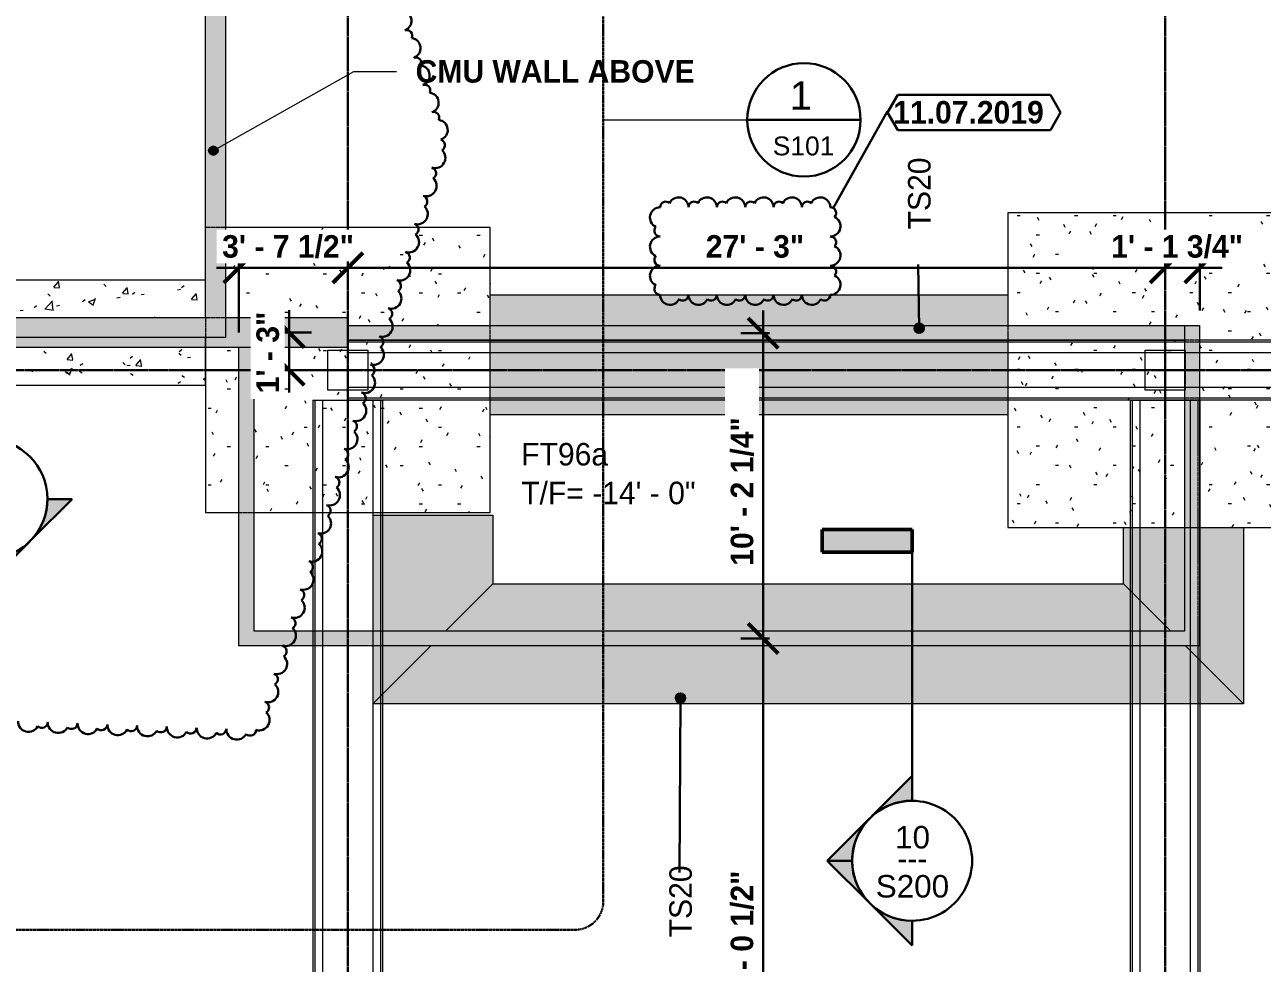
# Model space of a CAD drawing. Header units: inches. Extents: x -4164 to -1564, y 141 to 12367.
# Drawn here: x -3283.6 to -2788.5, y 11297.8 to 11673.4 of the extents above; entities that cross this region are included whole.
import ezdxf

# ---------------------------------------------------------------- set-up
doc = ezdxf.new("R2010")
doc.units = ezdxf.units.IN
doc.header["$MEASUREMENT"] = 0
for name, pattern in [('Dash', [0.25, 0.125, -0.125]), ('Dash Dot 3_16_', [0.3125, 0.1875, -0.0625, 0, -0.0625]), ('Grid Line 1_2_', [0.875, 0.5, -0.125, 0.125, -0.125])]:
    doc.linetypes.add(name, pattern=pattern)
for name, color, linetype, lineweight in [('A-ANNO-DIMS', 211, 'Continuous', 9), ('A-ANNO-DIMS-96', 211, 'Continuous', 9), ('A-ANNO-SYMB', 150, 'Continuous', 9), ('A-WALL', 113, 'Continuous', 13), ('A-WALL-HDLN', 110, 'Dash', 13), ('G-ANNO-REVC', 71, 'Continuous', 30), ('G-ANNO-REVC-IDEN', 71, 'Continuous', 30), ('G-ANNO-SYMB', 111, 'Continuous', 30), ('G-ANNO-TEXT', 231, 'Continuous', 9), ('S-BEAM', 12, 'Continuous', 9), ('S-BEAM-HDLN', 1, 'Dash', 9), ('S-BEAM-IDEN', 2, 'Continuous', 30), ('S-COLS', 52, 'Continuous', 9), ('S-COLS-HDLN', 52, 'Dash', 9), ('S-FNDN', 32, 'Continuous', 13), ('S-FNDN-HDLN', 4, 'Dash', 9), ('S-FNDN-IDEN', 2, 'Continuous', 30), ('S-GRID', 1, 'Continuous', 9)]:
    doc.layers.add(name, color=color, linetype=linetype, lineweight=lineweight)
doc.styles.add('Arial_2', font='arial.ttf', dxfattribs={"height": 7.559055})
doc.styles.add('Arial_3', font='arial.ttf', dxfattribs={"height": 9})
doc.styles.add('Arial_5', font='arial.ttf', dxfattribs={"height": 11.338583})
doc.styles.add('Century Gothic', font='', dxfattribs={"height": 9})
doc.styles.add('Century Gothic_B', font='', dxfattribs={"height": 9})
doc.styles.get('Century Gothic').set_extended_font_data('Century Gothic')
doc.styles.get('Century Gothic_B').set_extended_font_data('Century Gothic', bold=True)
doc.dimstyles.new('OD__1_16__Tol__', dxfattribs={"dimscale": 12, "dimtxt": 9.397514, "dimasz": 1, "dimexe": 0.75, "dimexo": 0.5, "dimgap": 0.125, "dimtad": 1, "dimdec": 4, "dimrnd": 0.0625, "dimzin": 3, "dimdsep": 46, "dimlunit": 4, "dimtxsty": 'Century Gothic_B', "dimblk1": 'OBLIQUE', "dimblk2": 'OBLIQUE', "dimsah": 1, "dimcen": 0.09, "dimdle": 0.75, "dimazin": 0, "dimtfac": 1, "dimtdec": 4, "dimtix": 1, "dimtmove": 0, "dimatfit": 3, "dimfxl": 1, "dimtvp": 1, "dimtfill": 1, "dimfrac": 2, "dimtolj": 1, "dimtzin": 0, "dimlwd": 30, "dimlwe": 30, "dimarcsym": 2})
doc.dimstyles.new('OD__1_4__Tol__', dxfattribs={"dimscale": 12, "dimtxt": 9.397514, "dimasz": 1, "dimexe": 0.75, "dimexo": 0.5, "dimgap": 0.125, "dimtad": 1, "dimrnd": 0.25, "dimzin": 1, "dimdsep": 46, "dimlunit": 4, "dimtxsty": 'Century Gothic_B', "dimblk1": 'OBLIQUE', "dimblk2": 'OBLIQUE', "dimsah": 1, "dimcen": 0.09, "dimdle": 0.75, "dimazin": 0, "dimtfac": 1, "dimtdec": 4, "dimtix": 1, "dimtmove": 0, "dimatfit": 3, "dimfxl": 1, "dimtvp": 1, "dimtfill": 1, "dimfrac": 2, "dimtolj": 1, "dimtzin": 0, "dimlwd": 30, "dimlwe": 30, "dimarcsym": 2})
pattern_1 = [(0, (0, 0), (30.72, 7.68), [1.267, -21.773, 1.267, -21.773, -122.88]), (0, (0, 0), (30.72, 7.68), [-46.08, 1.267, -44.813, 1.267, -21.773, -53.76]), (0, (0, 0), (30.72, 7.68), [-115.2, 1.267, -14.093, 1.267, -37.133]), (120, (11.52, 3.84), (-22.011075, 22.7643004), [1.267, -21.773, 1.267, -21.773, -122.88]), (120, (11.52, 3.84), (-22.011075, 22.7643004), [-46.08, 1.267, -44.813, 1.267, -21.773, -53.76]), (120, (11.52, 3.84), (-22.011075, 22.7643004), [-115.2, 1.267, -14.093, 1.267, -37.133]), (240, (15.36, 19.2), (-8.708925, -30.4443004), [1.267, -21.773, 1.267, -21.773, -122.88]), (240, (15.36, 19.2), (-8.708925, -30.4443004), [-46.08, 1.267, -44.813, 1.267, -21.773, -53.76]), (240, (15.36, 19.2), (-8.708925, -30.4443004), [-115.2, 1.267, -14.093, 1.267, -37.133])]

# ---------------------------------------------------------------- blocks, each defined once
blk = doc.blocks.new('Thickened Slab - TS-1726195-FOUNDATION PLAN')
at = {"layer": 'S-BEAM'}
h = blk.add_hatch(color=9, dxfattribs=at)
h.paths.add_polyline_path([(-92, -24), (115, -24), (115, 5.72), (-92, 5.72)], flags=0)
h.paths.add_polyline_path([(-92, 11.72), (115, 11.72), (115, 24), (-92, 24)], flags=0)
at = {"layer": 'S-BEAM', "color": 143}
for p, q in [((-92, 11.72), (-92, 24)), ((-92, 24), (115, 24)), ((115, 24), (115, 11.72)), ((-92, -24), (-92, 5.72)), ((115, 5.72), (115, -24)), ((115, -24), (-92, -24))]:
    blk.add_line(p, q, dxfattribs=at)
blk = doc.blocks.new('Zapata-Rectangular - FT106 - 10-6x10-6x2-6-1717655-FOUNDATION PLAN')
at = {"layer": 'S-FNDN-HDLN', "linetype": 'Continuous'}
h = blk.add_hatch(dxfattribs=at)
h.set_pattern_fill('FP_12', color=256, style=0, pattern_type=2)
h.set_pattern_definition([(0, (2827.324, -11535.189), (30.72, 7.68), [1.267, -21.773, 1.267, -21.773, -122.88]), (0, (2827.324, -11535.189), (30.72, 7.68), [-46.08, 1.267, -44.813, 1.267, -21.773, -53.76]), (0, (2827.324, -11535.189), (30.72, 7.68), [-115.2, 1.267, -14.093, 1.267, -37.133]), (120, (2838.844, -11531.349), (-22.011075, 22.7643004), [1.267, -21.773, 1.267, -21.773, -122.88]), (120, (2838.844, -11531.349), (-22.011075, 22.7643004), [-46.08, 1.267, -44.813, 1.267, -21.773, -53.76]), (120, (2838.844, -11531.349), (-22.011075, 22.7643004), [-115.2, 1.267, -14.093, 1.267, -37.133]), (240, (2842.684, -11515.989), (-8.708925, -30.4443004), [1.267, -21.773, 1.267, -21.773, -122.88]), (240, (2842.684, -11515.989), (-8.708925, -30.4443004), [-46.08, 1.267, -44.813, 1.267, -21.773, -53.76]), (240, (2842.684, -11515.989), (-8.708925, -30.4443004), [-115.2, 1.267, -14.093, 1.267, -37.133])])
h.paths.add_polyline_path([(-16.6, -63), (7.81, -63), (7.81, -8), (-8, -8), (-8, 8), (7.81, 8), (7.81, 11.8), (-63, 11.8), (-63, -63), (-44.1, -63)], flags=0)
h.paths.add_polyline_path([(63, -63), (63, 63), (-63, 63), (-63, 17.8), (13.81, 17.8), (13.81, -63), (31.4, -63)], flags=0)
at = {"layer": 'S-FNDN', "color": 253}
for p, q in [((63, 63), (-63, 63)), ((-63, 63), (-63, 30.08)), ((63, -63), (63, 63)), ((-63, -17.92), (-63, -63)), ((-63, -63), (-16.61, -63)), ((31.4, -63), (63, -63))]:
    blk.add_line(p, q, dxfattribs=at)
at = {"layer": 'S-FNDN-HDLN'}
for p, q in [((-63, 17.8), (-63, 11.8)), ((7.81, -63), (13.81, -63))]:
    blk.add_line(p, q, dxfattribs=at)
blk = doc.blocks.new('DIMBLOCK30-FOUNDATION PLAN')
at = {"layer": 'A-ANNO-DIMS-96', "lineweight": 30}
for p, q in [((-3197.89, 11550.19), (-3197.89, 11585.16)), ((-3206.89, 11576.16), (-3154.32, 11576.16)), ((-3197.89, 11576.16), (-3197.89, 11550.19)), ((-3154.32, 11578.65), (-3154.32, 11567.16)), ((-3154.32, 11576.16), (-3154.32, 11578.65))]:
    blk.add_line(p, q, dxfattribs=at)
at = {"layer": 'A-ANNO-DIMS-96', "lineweight": 50}
for p, q in [((-3197.89, 11576.16), (-3191.89, 11582.16)), ((-3154.32, 11576.16), (-3148.32, 11582.16)), ((-3197.89, 11576.16), (-3203.89, 11570.16)), ((-3154.32, 11576.16), (-3160.32, 11570.16))]:
    blk.add_line(p, q, dxfattribs=at)
at = {"layer": 'A-ANNO-DIMS-96', "color": 0, "lineweight": 30, "insert": (-3204.6, 11589.2), "char_height": 9, "width": 68.3781, "attachment_point": 1, "line_spacing_factor": 0.984502, "style": 'Century Gothic_B', "bg_fill": 3, "box_fill_scale": 1.25, "bg_fill_color": 256, "bg_fill_true_color": 13158600, "bg_fill_transparency": 0}
blk.add_mtext('3\' - 7 1/2"', dxfattribs=at)
blk = doc.blocks.new('_Oblique')
at = {"color": 0, "linetype": 'ByBlock', "lineweight": -2}
blk.add_line((-0.5, -0.5), (0.5, 0.5), dxfattribs=at)
blk = doc.blocks.new('DIMBLOCK31-FOUNDATION PLAN')
at = {"layer": 'A-ANNO-DIMS-96', "lineweight": 50}
for p, q in [((-3154.32, 11576.16), (-3148.32, 11582.16)), ((-2827.32, 11576.16), (-2821.32, 11582.16)), ((-3154.32, 11576.16), (-3160.32, 11570.16)), ((-2827.32, 11576.16), (-2833.32, 11570.16))]:
    blk.add_line(p, q, dxfattribs=at)
at = {"layer": 'A-ANNO-DIMS-96', "lineweight": 30}
for p, q in [((-3154.32, 11578.65), (-3154.32, 11567.16)), ((-3154.32, 11576.16), (-3154.32, 11578.65)), ((-3154.32, 11576.16), (-2827.32, 11576.16)), ((-2827.32, 11578.65), (-2827.32, 11567.16)), ((-2827.32, 11576.16), (-2827.32, 11578.65))]:
    blk.add_line(p, q, dxfattribs=at)
at = {"layer": 'A-ANNO-DIMS-96', "color": 0, "lineweight": 30, "insert": (-3011.11, 11589.2), "char_height": 9, "width": 48.6881, "attachment_point": 1, "line_spacing_factor": 0.984502, "style": 'Century Gothic_B', "bg_fill": 3, "box_fill_scale": 1.25, "bg_fill_color": 256, "bg_fill_true_color": 13158600, "bg_fill_transparency": 0}
blk.add_mtext('27\' - 3"', dxfattribs=at)
blk = doc.blocks.new('DIMBLOCK32-FOUNDATION PLAN')
at = {"layer": 'A-ANNO-DIMS-96', "lineweight": 50}
for p, q in [((-2827.32, 11576.16), (-2821.32, 11582.16)), ((-2813.51, 11576.16), (-2807.51, 11582.16)), ((-2827.32, 11576.16), (-2833.32, 11570.16)), ((-2813.51, 11576.16), (-2819.51, 11570.16))]:
    blk.add_line(p, q, dxfattribs=at)
at = {"layer": 'A-ANNO-DIMS-96', "lineweight": 30}
for p, q in [((-2813.51, 11558.99), (-2813.51, 11585.16)), ((-2827.32, 11578.65), (-2827.32, 11567.16)), ((-2827.32, 11576.16), (-2827.32, 11578.65)), ((-2827.32, 11576.16), (-2804.51, 11576.16)), ((-2813.51, 11576.16), (-2813.51, 11558.99))]:
    blk.add_line(p, q, dxfattribs=at)
at = {"layer": 'A-ANNO-DIMS-96', "color": 0, "lineweight": 30, "insert": (-2848.91, 11589.2), "char_height": 9, "width": 68.3781, "attachment_point": 1, "line_spacing_factor": 0.984502, "style": 'Century Gothic_B', "bg_fill": 3, "box_fill_scale": 1.25, "bg_fill_color": 256, "bg_fill_true_color": 13158600, "bg_fill_transparency": 0}
blk.add_mtext('1\' - 1 3/4"', dxfattribs=at)
blk = doc.blocks.new('Drafting View - 3_32_ x 3_8_-1738294-FOUNDATION PLAN')
at = {"layer": 'G-ANNO-SYMB', "lineweight": 9}
blk.add_hatch(color=256, dxfattribs=at).paths.add_polyline_path([(0, 0.375), (0, 0), (-0.09375, 0), (-0.09375, 0.375)], flags=0)
at = {"layer": 'G-ANNO-SYMB', "lineweight": 50}
for p, q in [((0, 0.375), (-0.09375, 0.375)), ((-0.09375, 0.375), (-0.09375, 0)), ((0, 0), (0, 0.375)), ((-0.09375, 0), (0, 0))]:
    blk.add_line(p, q, dxfattribs=at)
blk = doc.blocks.new('Drafting View - Section Head - Filled-1738293-FOUNDATION PLAN')
at = {"layer": 'G-ANNO-SYMB', "lineweight": 9}
h = blk.add_hatch(color=256, dxfattribs=at)
edge = h.paths.add_edge_path(flags=0)
edge.add_line((-0.4268, 0.1768), (-0.25, 0.3536))
edge.add_line((-0.25, 0.3536), (-0.25, 0.25))
edge.add_arc((-0.25, 0), 0.25, 90, 135)
h = blk.add_hatch(color=256, dxfattribs=at)
edge = h.paths.add_edge_path(flags=0)
edge.add_arc((-0.25, 0), 0.25, 45, 90)
edge.add_line((-0.25, 0.25), (-0.25, 0.3536))
edge.add_line((-0.25, 0.3536), (-0.0732, 0.1768))
h = blk.add_hatch(color=256, dxfattribs=at)
edge = h.paths.add_edge_path(flags=0)
edge.add_arc((-0.25, 0), 0.2503, 137.9216, 180)
edge.add_line((-0.5003, 0), (-0.6036, 0))
edge.add_line((-0.6036, 0), (-0.4358, 0.1678))
h = blk.add_hatch(color=256, dxfattribs=at)
edge = h.paths.add_edge_path(flags=0)
edge.add_line((-0.0642, 0.1678), (0.1036, 0))
edge.add_line((0.1036, 0), (0.0003, 0))
edge.add_arc((-0.25, 0), 0.2503, 0, 42.0784)
at = {"layer": 'G-ANNO-SYMB'}
for p, q in [((-0.25, 0.3536), (-0.4268, 0.1768)), ((-0.25, 0.25), (-0.25, 0.3536)), ((-0.0732, 0.1768), (-0.25, 0.3536)), ((-0.25, 0.3536), (-0.25, 0.25)), ((-0.4358, 0.1678), (-0.6036, 0)), ((0.1036, 0), (-0.0642, 0.1678)), ((-0.6036, 0), (-0.5003, 0)), ((0.0003, 0), (0.1036, 0))]:
    blk.add_line(p, q, dxfattribs=at)
for centre, radius, start, end in [((-0.2503, 0), 0.25, 360, 180), ((-0.25, 0), 0.25, 90, 135), ((-0.25, 0), 0.25, 45, 90), ((-0.25, 0), 0.2503, 137.9216, 180), ((-0.25, 0), 0.2503, 0, 42.0784), ((-0.2503, 0), 0.25, 180, 360)]:
    blk.add_arc(centre, radius, start, end, dxfattribs=at)
blk = doc.blocks.new('DIMBLOCK34-FOUNDATION PLAN')
at = {"layer": 'A-ANNO-DIMS-96', "lineweight": 30}
for p, q in [((-3829.32, 11550.19), (-3829.32, 12016.64)), ((-3207.32, 11789.19), (-3207.32, 12016.64)), ((-3838.32, 12007.64), (-3198.32, 12007.64)), ((-3829.32, 12007.64), (-3829.32, 11550.19)), ((-3207.32, 12007.64), (-3207.32, 11789.19))]:
    blk.add_line(p, q, dxfattribs=at)
at = {"layer": 'A-ANNO-DIMS-96', "lineweight": 50}
for p, q in [((-3829.32, 12007.64), (-3823.32, 12013.64)), ((-3207.32, 12007.64), (-3201.32, 12013.64)), ((-3829.32, 12007.64), (-3835.32, 12001.64)), ((-3207.32, 12007.64), (-3213.32, 12001.64))]:
    blk.add_line(p, q, dxfattribs=at)
at = {"layer": 'A-ANNO-DIMS-96', "color": 0, "lineweight": 30, "insert": (-3542.12, 12020.67), "char_height": 9, "width": 57.1011, "attachment_point": 1, "line_spacing_factor": 0.984502, "style": 'Century Gothic_B', "bg_fill": 3, "box_fill_scale": 1.25, "bg_fill_color": 256, "bg_fill_true_color": 13158600, "bg_fill_transparency": 0}
blk.add_mtext('51\' - 10"', dxfattribs=at)
blk = doc.blocks.new('DIMBLOCK35-FOUNDATION PLAN')
at = {"layer": 'A-ANNO-DIMS-96', "lineweight": 50}
for p, q in [((-2988.09, 11549.99), (-2994.09, 11555.99)), ((-2988.09, 11549.99), (-2982.09, 11543.99)), ((-2988.09, 11427.8), (-2994.09, 11433.8)), ((-2988.09, 11427.8), (-2982.09, 11421.8))]:
    blk.add_line(p, q, dxfattribs=at)
at = {"layer": 'A-ANNO-DIMS-96', "lineweight": 30}
for p, q in [((-2988.09, 11558.99), (-2988.09, 11427.8)), ((-2985.6, 11549.99), (-2997.09, 11549.99)), ((-2988.09, 11549.99), (-2985.6, 11549.99)), ((-2985.6, 11427.8), (-2997.09, 11427.8)), ((-2988.09, 11427.8), (-2985.6, 11427.8))]:
    blk.add_line(p, q, dxfattribs=at)
at = {"layer": 'A-ANNO-DIMS-96', "color": 0, "lineweight": 30, "insert": (-3001.12, 11456.9), "char_height": 9, "width": 76.7911, "attachment_point": 1, "rotation": 90, "line_spacing_factor": 0.984502, "style": 'Century Gothic_B', "bg_fill": 3, "box_fill_scale": 1.25, "bg_fill_color": 256, "bg_fill_true_color": 13158600, "bg_fill_transparency": 0}
blk.add_mtext('10\' - 2 1/4"', dxfattribs=at)
blk = doc.blocks.new('DIMBLOCK36-FOUNDATION PLAN')
at = {"layer": 'A-ANNO-DIMS-96', "lineweight": 50}
for p, q in [((-2988.09, 11427.8), (-2994.09, 11433.8)), ((-2988.09, 11427.8), (-2982.09, 11421.8)), ((-2988.09, 11187.19), (-2994.09, 11193.19)), ((-2988.09, 11187.19), (-2982.09, 11181.19))]:
    blk.add_line(p, q, dxfattribs=at)
at = {"layer": 'A-ANNO-DIMS-96', "lineweight": 30}
for p, q in [((-2985.6, 11427.8), (-2997.09, 11427.8)), ((-2988.09, 11427.8), (-2988.09, 11178.19)), ((-2988.09, 11427.8), (-2985.6, 11427.8)), ((-2985.6, 11187.19), (-2997.09, 11187.19)), ((-2988.09, 11187.19), (-2985.6, 11187.19))]:
    blk.add_line(p, q, dxfattribs=at)
at = {"layer": 'A-ANNO-DIMS-96', "color": 0, "lineweight": 30, "insert": (-3001.12, 11275.5), "char_height": 9, "width": 76.7911, "attachment_point": 1, "rotation": 90, "line_spacing_factor": 0.984502, "style": 'Century Gothic_B', "bg_fill": 3, "box_fill_scale": 1.25, "bg_fill_color": 256, "bg_fill_true_color": 13158600, "bg_fill_transparency": 0}
blk.add_mtext('20\' - 0 1/2"', dxfattribs=at)
blk = doc.blocks.new('DIMBLOCK83-FOUNDATION PLAN')
at = {"layer": 'A-ANNO-DIMS-96', "lineweight": 50}
for p, q in [((-3177.85, 11550.19), (-3183.85, 11556.19)), ((-3177.85, 11550.19), (-3171.85, 11544.19)), ((-3177.85, 11535.19), (-3183.85, 11541.19)), ((-3177.85, 11535.19), (-3171.85, 11529.19))]:
    blk.add_line(p, q, dxfattribs=at)
at = {"layer": 'A-ANNO-DIMS-96', "lineweight": 30}
for p, q in [((-3177.85, 11526.19), (-3177.85, 11559.19)), ((-3184.06, 11550.19), (-3168.85, 11550.19)), ((-3177.85, 11550.19), (-3184.06, 11550.19)), ((-3180.34, 11535.19), (-3168.85, 11535.19)), ((-3177.85, 11535.19), (-3180.34, 11535.19))]:
    blk.add_line(p, q, dxfattribs=at)
at = {"layer": 'A-ANNO-DIMS-96', "color": 0, "lineweight": 30, "insert": (-3190.89, 11525.91), "char_height": 9, "width": 40.2751, "attachment_point": 1, "rotation": 90, "line_spacing_factor": 0.984502, "style": 'Century Gothic_B', "bg_fill": 3, "box_fill_scale": 1.25, "bg_fill_color": 256, "bg_fill_true_color": 13158600, "bg_fill_transparency": 0}
blk.add_mtext('1\' - 3"', dxfattribs=at)
blk = doc.blocks.new('Floor Plan - Llamada métrica-562-FOUNDATION PLAN')
at = {"layer": 'A-ANNO-SYMB', "lineweight": 30}
blk.add_line((-0.2362, 0), (0.2362, 0), dxfattribs=at)
for start, end in [(360, 180), (180, 360)]:
    blk.add_arc((0, 0), 0.2362, start, end, dxfattribs=at)
blk = doc.blocks.new('Family - ___-1978105-FOUNDATION PLAN')
at = {"layer": 'G-ANNO-REVC'}
for centre, radius, start, end in [((-3029.36, 11596.26), 4.09, 90, 244.7912), ((-3027.09, 11600.35), 2.27, 48.1897, 180), ((-3021.99, 11600.35), 3.97, 0, 154.7912), ((-3015.75, 11600.35), 2.27, 48.1897, 180), ((-3010.65, 11600.35), 3.97, 0, 154.7912), ((-3004.41, 11600.35), 2.27, 48.1897, 180), ((-2999.3, 11600.35), 3.97, 0, 154.7912), ((-2993.07, 11600.35), 2.27, 48.1897, 180), ((-2987.96, 11600.35), 3.97, 0, 154.7912), ((-2981.72, 11600.35), 2.27, 48.1897, 180), ((-2976.62, 11600.35), 3.97, 0, 154.7912), ((-2970.38, 11600.35), 2.27, 48.1897, 180), ((-2965.28, 11600.35), 3.97, 0, 154.7912), ((-2961.31, 11598.01), 2.34, 318.1897, 90), ((-2961.31, 11592.75), 4.09, 270, 64.7912), ((-3029.36, 11590.99), 2.34, 138.1897, 270), ((-3029.36, 11584.56), 4.09, 90, 244.7912), ((-2961.31, 11586.32), 2.34, 318.1897, 90), ((-3029.36, 11579.3), 2.34, 138.1897, 270), ((-2961.31, 11581.05), 4.09, 270, 64.7912), ((-3029.36, 11572.87), 4.09, 90, 244.7912), ((-2961.31, 11574.62), 2.34, 318.1897, 90), ((-2961.31, 11569.36), 4.09, 270, 64.7912), ((-3029.36, 11567.61), 2.34, 138.1897, 270), ((-3025.39, 11565.27), 3.97, 180, 334.7912), ((-3020.29, 11565.27), 2.27, 228.1897, 0), ((-3014.05, 11565.27), 3.97, 180, 334.7912), ((-3008.95, 11565.27), 2.27, 228.1897, 0), ((-3002.71, 11565.27), 3.97, 180, 334.7912), ((-2997.6, 11565.27), 2.27, 228.1897, 0), ((-2991.37, 11565.27), 3.97, 180, 334.7912), ((-2986.26, 11565.27), 2.27, 228.1897, 0), ((-2980.02, 11565.27), 3.97, 180, 334.7912), ((-2974.92, 11565.27), 2.27, 228.1897, 0), ((-2968.68, 11565.27), 3.97, 180, 334.7912), ((-2963.58, 11565.27), 2.27, 228.1897, 0)]:
    blk.add_arc(centre, radius, start, end, dxfattribs=at)
blk = doc.blocks.new('Revision Tag - Revision Tag-1737979-FOUNDATION PLAN')
at = {"layer": 'G-ANNO-REVC-IDEN'}
for p, q in [((-0.3198, 0.0667), (-0.3623, -0.0068)), ((0.3163, 0.0667), (-0.3198, 0.0667)), ((0.3587, -0.0068), (0.3163, 0.0667)), ((-0.3623, -0.0068), (-0.3198, -0.0804)), ((0.3163, -0.0804), (0.3587, -0.0068)), ((-0.3198, -0.0804), (0.3163, -0.0804))]:
    blk.add_line(p, q, dxfattribs=at)
blk = doc.blocks.new('Family - ___-1979984-FOUNDATION PLAN')
at = {"layer": 'G-ANNO-REVC'}
for centre, radius, start, end in [((-3132.83, 11674.96), 4.03, 288.2843, 83.0755), ((-3130.84, 11668.95), 2.3, 336.474, 108.2843), ((-3129.22, 11664.04), 4.03, 288.2843, 83.0755), ((-3127.23, 11658.03), 2.3, 336.474, 108.2843), ((-3125.61, 11653.12), 4.03, 288.2843, 83.0755), ((-3123.62, 11647.11), 2.3, 336.474, 108.2843), ((-3122, 11642.2), 4.03, 288.2843, 83.0755), ((-3120.02, 11636.19), 2.3, 336.474, 108.2843), ((-3118.39, 11631.28), 4.03, 288.2843, 83.0755), ((-3117.83, 11625.2), 2.36, 300.8269, 72.6373), ((-3119.42, 11620.14), 4.13, 252.6373, 47.4285), ((-3121.35, 11613.95), 2.36, 300.8269, 72.6373), ((-3122.93, 11608.89), 4.13, 252.6373, 47.4285), ((-3126.45, 11597.64), 4.13, 252.6373, 47.4285), ((-3124.87, 11602.7), 2.36, 300.8269, 72.6373), ((-3128.39, 11591.45), 2.36, 300.8269, 72.6373), ((-3129.97, 11586.39), 4.13, 252.6373, 47.4285), ((-3131.9, 11580.2), 2.36, 300.8269, 72.6373), ((-3133.49, 11575.14), 4.13, 252.6373, 47.4285), ((-3135.42, 11568.95), 2.36, 300.8269, 72.6373), ((-3137, 11563.89), 4.13, 252.6373, 47.4285), ((-3140.52, 11552.64), 4.13, 252.6373, 47.4285), ((-3138.94, 11557.7), 2.36, 300.8269, 72.6373), ((-3142.46, 11546.45), 2.36, 300.8269, 72.6373), ((-3144.04, 11541.39), 4.13, 252.6373, 47.4285), ((-3145.97, 11535.2), 2.36, 300.8269, 72.6373), ((-3147.56, 11530.14), 4.13, 252.6373, 47.4285), ((-3149.49, 11523.95), 2.36, 300.8269, 72.6373), ((-3151.07, 11518.89), 4.13, 252.6373, 47.4285), ((-3153.01, 11512.7), 2.36, 300.8269, 72.6373), ((-3154.59, 11507.64), 4.13, 252.6373, 47.4285), ((-3156.53, 11501.45), 2.36, 300.8269, 72.6373), ((-3158.11, 11496.39), 4.13, 252.6373, 47.4285), ((-3160.04, 11490.2), 2.36, 300.8269, 72.6373), ((-3161.63, 11485.14), 4.13, 252.6373, 47.4285), ((-3165.14, 11473.89), 4.13, 252.6373, 47.4285), ((-3163.56, 11478.95), 2.36, 300.8269, 72.6373), ((-3167.08, 11467.7), 2.36, 300.8269, 72.6373), ((-3168.66, 11462.64), 4.13, 252.6373, 47.4285), ((-3170.6, 11456.45), 2.36, 300.8269, 72.6373), ((-3172.18, 11451.39), 4.13, 252.6373, 47.4285), ((-3174.11, 11445.2), 2.36, 300.8269, 72.6373), ((-3175.7, 11440.14), 4.13, 252.6373, 47.4285), ((-3179.21, 11428.89), 4.13, 252.6373, 47.4285), ((-3177.63, 11433.95), 2.36, 300.8269, 72.6373), ((-3181.15, 11422.7), 2.36, 300.8269, 72.6373), ((-3182.73, 11417.64), 4.13, 252.6373, 47.4285), ((-3184.67, 11411.45), 2.36, 300.8269, 72.6373), ((-3186.25, 11406.39), 4.13, 252.6373, 47.4285), ((-3188.18, 11400.2), 2.36, 300.8269, 72.6373), ((-3189.77, 11395.14), 4.13, 252.6373, 47.4285), ((-3282.08, 11394.59), 4.17, 177.8709, 332.6621), ((-3276.72, 11394.39), 2.38, 226.0606, 357.8709), ((-3270.17, 11394.15), 4.17, 177.8709, 332.6621), ((-3264.81, 11393.95), 2.38, 226.0606, 357.8709), ((-3258.26, 11393.7), 4.17, 177.8709, 332.6621), ((-3252.91, 11393.5), 2.38, 226.0606, 357.8709), ((-3246.36, 11393.26), 4.17, 177.8709, 332.6621), ((-3241, 11393.06), 2.38, 226.0606, 357.8709), ((-3234.45, 11392.82), 4.17, 177.8709, 332.6621), ((-3229.1, 11392.62), 2.38, 226.0606, 357.8709), ((-3222.55, 11392.38), 4.17, 177.8709, 332.6621), ((-3217.19, 11392.18), 2.38, 226.0606, 357.8709), ((-3210.64, 11391.93), 4.17, 177.8709, 332.6621), ((-3205.28, 11391.73), 2.38, 226.0606, 357.8709), ((-3198.74, 11391.49), 4.17, 177.8709, 332.6621), ((-3193.38, 11391.29), 2.38, 226.0606, 357.8709)]:
    blk.add_arc(centre, radius, start, end, dxfattribs=at)

msp = doc.modelspace()

# ---------------------------------------------------------------- hatches: boundary and pattern name
at = {"layer": 'A-WALL'}
for points in [[(-3211.32374, 11548.1894), (-3203.32374, 11548.1894), (-3203.32374, 11783.1894), (-3211.32374, 11783.1894), (-3211.32374, 11552.1894)], [(-3211.32374, 11548.1894), (-3211.32374, 11556.1894), (-3485.32374, 11556.1894), (-3485.32374, 11548.1894), (-3229.32374, 11548.1894)]]:
    msp.add_hatch(color=256, dxfattribs=at).paths.add_polyline_path(points, flags=0)
at = {"layer": 'S-BEAM'}
h = msp.add_hatch(color=9, dxfattribs=at)
h.paths.add_polyline_path([(-3144.32374, 11401.6144), (-3121.13624, 11424.8019), (-3144.32374, 11424.8019)], flags=0)
h.paths.add_polyline_path([(-3115.13624, 11430.8019), (-3096.32374, 11449.6144), (-3096.32374, 11477.1894), (-3144.32374, 11477.1894), (-3144.32374, 11430.8019)], flags=0)
h = msp.add_hatch(color=9, dxfattribs=at)
h.paths.add_polyline_path([(-2795.92856, 11401.6144), (-2795.92856, 11472.1894), (-2813.51124, 11472.1894), (-2813.51124, 11424.8019), (-2819.11606, 11424.8019), (-2813.51124, 11419.19708)], flags=0)
h.paths.add_polyline_path([(-2825.11606, 11430.8019), (-2819.51124, 11430.8019), (-2819.51124, 11472.1894), (-2843.92856, 11472.1894), (-2843.92856, 11449.6144)], flags=0)
h = msp.add_hatch(color=9, dxfattribs=at)
h.paths.add_polyline_path([(-2813.51124, 11401.6144), (-2795.92856, 11401.6144), (-2819.11606, 11424.8019), (-3121.13624, 11424.8019), (-3144.32374, 11401.6144), (-2819.51124, 11401.6144)], flags=0)
h.paths.add_polyline_path([(-3115.13624, 11430.8019), (-2825.11606, 11430.8019), (-2843.92856, 11449.6144), (-3096.32374, 11449.6144)], flags=0)
at = {"layer": 'S-BEAM-IDEN'}
h = msp.add_hatch(color=256, dxfattribs=at)
edge = h.paths.add_edge_path(flags=0)
edge.add_arc((-2925.67656, 11552.00359), 1.875, 0, 360)
h = msp.add_hatch(color=256, dxfattribs=at)
edge = h.paths.add_edge_path(flags=0)
edge.add_arc((-3021.17635, 11403.85796), 1.875, 0, 360)
at = {"layer": 'S-COLS'}
h = msp.add_hatch(dxfattribs=at)
h.set_pattern_fill('FP_3', color=256, style=0, pattern_type=2)
h.set_pattern_definition(pattern_1)
h.paths.add_polyline_path([(-3162.32374, 11527.1894), (-3146.32374, 11527.1894), (-3146.32374, 11543.1894), (-3162.32374, 11543.1894), (-3162.32374, 11527.26814)], flags=0)
h = msp.add_hatch(dxfattribs=at)
h.set_pattern_fill('FP_3', color=256, style=0, pattern_type=2)
h.set_pattern_definition(pattern_1)
h.paths.add_polyline_path([(-2835.32374, 11527.1894), (-2819.51124, 11527.1894), (-2819.51124, 11543.1894), (-2835.32374, 11543.1894), (-2835.32374, 11527.26814)], flags=0)
at = {"layer": 'S-FNDN', "lineweight": 9}
h = msp.add_hatch(dxfattribs=at)
h.set_pattern_fill('FP_3', color=256, style=0, pattern_type=2)
h.set_pattern_definition(pattern_1)
h.paths.add_polyline_path([(-3097.32374, 11478.1894), (-3097.32374, 11546.9894), (-3154.32374, 11546.9894), (-3154.32374, 11544.1894), (-3191.88624, 11544.1894), (-3191.88624, 11478.1894), (-3144.32374, 11478.1894)], flags=0)
h.paths.add_polyline_path([(-3211.32374, 11478.1894), (-3197.88624, 11478.1894), (-3197.88624, 11544.1894), (-3211.32374, 11544.1894), (-3211.32374, 11529.1894)], flags=0)
h.paths.add_polyline_path([(-3162.32374, 11527.1894), (-3162.32374, 11543.1894), (-3146.32374, 11543.1894), (-3146.32374, 11527.1894), (-3154.32374, 11527.1894)], flags=0)
h.paths.add_polyline_path([(-3144.32374, 11552.9894), (-3097.32374, 11552.9894), (-3097.32374, 11592.1894), (-3203.32374, 11592.1894), (-3203.32374, 11556.1894), (-3154.32374, 11556.1894), (-3154.32374, 11552.9894)], flags=0)
h = msp.add_hatch(dxfattribs=at)
h.set_pattern_fill('FP_6', color=256, style=0, pattern_type=2)
h.set_pattern_definition([(50, (0, 0), (27.5427, -2.40992), [2.88, -31.68]), (355, (0, 0), (-5.327844, 28.884266), [2.304, -25.344]), (100.451, (2.295, -0.2), (22.215316, 26.47393), [2.448, -26.924]), (46.184, (0, 7.68), (40.98187, -6.35642), [4.32, -47.52]), (96.636, (3.415, 7.15), (35.89075, 37.40619), [3.671, -40.386]), (351.184, (0, 7.68), (35.89097, 37.40622), [3.456, -38.016]), (21, (3.84, 5.76), (22.921036, -15.46073), [2.88, -31.68]), (326, (3.84, 5.76), (9.34353, 27.84574), [2.304, -25.344]), (71.451, (5.75, 4.472), (32.26477, 12.38442), [2.448, -26.924]), (37.5, (0, 0), (0.466855, 12.782707), [1.267, -23.77, 1.267, -24.461, -25.44]), (37.5, (0, 0), (0.466855, 12.782707), [-50.765, 1.267, -24.173]), (7.5, (0, 0), (10.10159, 15.14509), [1.267, -13.402, 1.267, -23.194, -9.696]), (7.5, (0, 0), (10.10159, 15.14509), [-39.13, 1.267, -8.429]), (327.5, (-8.563, 0), (20.499161, -0.86578), [1.267, -8.333, 1.267, -28.685, -39.744]), (327.5, (-8.563, 0), (20.499161, -0.86578), [-39.552, 1.267, -38.477]), (317.5, (-12.403, 0), (22.39478, 3.844288), [1.267, -11.213, 1.267, -18.624, -28.224]), (317.5, (-12.403, 0), (22.39478, 3.844288), [-32.371, 1.267, -26.957])])
h.paths.add_polyline_path([(-3211.32374, 11529.1894), (-3211.32374, 11544.1894), (-3433.32374, 11544.1894), (-3433.32374, 11529.1894), (-3229.32374, 11529.1894)], flags=0)
h.paths.add_polyline_path([(-3409.32374, 11556.1894), (-3211.32374, 11556.1894), (-3211.32374, 11571.1894), (-3433.32374, 11571.1894), (-3433.32374, 11556.1894)], flags=0)
at = {"layer": 'S-FNDN'}
for points in [[(-3211.32374, 11544.1894), (-3154.32374, 11544.1894), (-3154.32374, 11556.1894), (-3203.32374, 11556.1894), (-3203.32374, 11548.1894), (-3433.32374, 11548.1894), (-3433.32374, 11544.1894), (-3229.32374, 11544.1894)], [(-2871.42415, 11546.9894), (-2819.51124, 11546.9894), (-2819.51124, 11552.9894), (-3154.32374, 11552.9894), (-3154.32374, 11546.9894), (-2890.32374, 11546.9894)], [(-2819.51124, 11424.8019), (-2813.51124, 11424.8019), (-2813.51124, 11552.9894), (-2819.51124, 11552.9894), (-2819.51124, 11425.19708)], [(-3191.88624, 11430.8019), (-3191.88624, 11544.1894), (-3197.88624, 11544.1894), (-3197.88624, 11430.8019)], [(-2819.51124, 11424.8019), (-2819.51124, 11430.8019), (-3197.88624, 11430.8019), (-3197.88624, 11424.8019), (-2871.42415, 11424.8019)]]:
    msp.add_hatch(color=256, dxfattribs=at).paths.add_polyline_path(points, flags=0)

# ---------------------------------------------------------------- linework, layer by layer
at = {"layer": 'A-ANNO-SYMB'}
msp.add_line((-3052.11331, 11635.34171), (-2994.51331, 11635.34171), dxfattribs=at)
at = {"layer": 'A-ANNO-SYMB', "linetype": 'Dash Dot 3_16_', "lineweight": 30}
msp.add_line((-3948.56058, 11311.22471), (-3063.4519, 11311.22471), dxfattribs=at)
msp.add_arc((-3063.4519, 11322.56329), 11.33858, 270, 0, dxfattribs=at)
at = {"layer": 'A-WALL'}
for p, q in [((-3203.32374, 11783.1894), (-3203.32374, 11548.1894)), ((-3211.32374, 11556.1894), (-3211.32374, 11775.1894)), ((-3485.32374, 11556.1894), (-3211.32374, 11556.1894)), ((-3203.32374, 11548.1894), (-3485.32374, 11548.1894))]:
    msp.add_line(p, q, dxfattribs=at)
at = {"layer": 'A-WALL-HDLN'}
for p, q in [((-3211.32374, 11556.1894), (-3203.32569, 11556.1894)), ((-3211.32374, 11556.18744), (-3211.32374, 11548.1894))]:
    msp.add_line(p, q, dxfattribs=at)
at = {"layer": 'G-ANNO-REVC-IDEN'}
msp.add_line((-2960.16169, 11600.04723), (-2938.34579, 11638.81514), dxfattribs=at)
at = {"layer": 'G-ANNO-SYMB'}
msp.add_line((-2928.54453, 11462.36695), (-2928.54453, 11362.86891), dxfattribs=at)
at = {"layer": 'G-ANNO-TEXT', "color": 147, "lineweight": 20}
msp.add_line((-3151.93007, 11654.73028), (-3134.88398, 11654.73028), dxfattribs=at)
at = {"layer": 'S-BEAM', "color": 143}
for p, q in [((-3154.30799, 11542.1894), (-3154.30799, 11547.1894)), ((-2827.33948, 11547.1894), (-3154.30799, 11547.1894)), ((-2827.33948, 11546.40199), (-3154.30799, 11546.40199)), ((-2827.33948, 11547.1894), (-2827.33948, 11542.1894)), ((-2827.30799, 11542.1894), (-2827.30799, 11547.1894)), ((-2819.51124, 11547.1894), (-2827.30799, 11547.1894)), ((-2819.51124, 11546.40199), (-2827.30799, 11546.40199)), ((-2500.33948, 11547.1894), (-2813.51124, 11547.1894)), ((-2500.33948, 11546.40199), (-2813.51124, 11546.40199)), ((-3154.30799, 11528.1894), (-3154.30799, 11542.1894)), ((-3154.30799, 11542.1894), (-2827.33948, 11542.1894)), ((-2827.33948, 11542.1894), (-2827.33948, 11528.1894)), ((-2827.30799, 11528.1894), (-2827.30799, 11542.1894)), ((-2827.30799, 11542.1894), (-2500.33948, 11542.1894)), ((-3154.30799, 11523.1894), (-3154.30799, 11528.1894)), ((-2827.33948, 11528.1894), (-3154.30799, 11528.1894)), ((-2827.33948, 11528.1894), (-2827.33948, 11523.1894)), ((-2827.30799, 11523.1894), (-2827.30799, 11528.1894)), ((-2500.33948, 11528.1894), (-2827.30799, 11528.1894)), ((-3168.32374, 11523.21696), (-3164.32374, 11523.21696)), ((-3168.32374, 11523.21696), (-3168.32374, 11430.8019)), ((-3167.53634, 11523.21696), (-3167.53634, 11430.8019)), ((-3164.32374, 11523.21696), (-3144.32374, 11523.21696)), ((-3164.32374, 11278.7949), (-3164.32374, 11523.21696)), ((-2827.33948, 11523.9768), (-3154.30799, 11523.9768)), ((-2827.33948, 11523.1894), (-3154.30799, 11523.1894)), ((-3144.32374, 11523.21696), (-3140.32374, 11523.21696)), ((-3144.32374, 11523.21696), (-3144.32374, 11278.7949)), ((-3141.11114, 11430.8019), (-3141.11114, 11523.21696)), ((-3140.32374, 11430.8019), (-3140.32374, 11523.21696)), ((-2841.32374, 11523.21696), (-2837.32374, 11523.21696)), ((-2841.32374, 11523.21696), (-2841.32374, 11430.8019)), ((-2840.53634, 11523.21696), (-2840.53634, 11430.8019)), ((-2837.32374, 11523.21696), (-2817.32374, 11523.21696)), ((-2837.32374, 11278.7949), (-2837.32374, 11523.21696)), ((-2819.51124, 11523.9768), (-2827.30799, 11523.9768)), ((-2819.51124, 11523.1894), (-2827.30799, 11523.1894)), ((-2817.32374, 11523.21696), (-2817.32374, 11278.7949)), ((-2500.33948, 11523.9768), (-2813.51124, 11523.9768)), ((-2813.51124, 11523.21696), (-2813.32374, 11523.21696)), ((-2500.33948, 11523.1894), (-2813.51124, 11523.1894)), ((-2813.32374, 11278.7949), (-2813.32374, 11523.21696)), ((-3144.32374, 11477.1894), (-3096.32374, 11477.1894)), ((-3096.32374, 11477.1894), (-3096.32374, 11449.6144)), ((-2843.92856, 11472.1894), (-2819.51124, 11472.1894)), ((-2843.92856, 11449.6144), (-2843.92856, 11472.1894)), ((-2813.51124, 11472.1894), (-2795.92856, 11472.1894)), ((-2795.92856, 11472.1894), (-2795.92856, 11401.6144)), ((-3096.32374, 11449.6144), (-3115.13624, 11430.8019)), ((-3115.13624, 11430.8019), (-3096.32374, 11449.6144)), ((-3096.32374, 11449.6144), (-2843.92856, 11449.6144)), ((-2843.92856, 11449.6144), (-2825.11606, 11430.8019)), ((-2825.11606, 11430.8019), (-2843.92856, 11449.6144)), ((-3168.32374, 11424.8019), (-3168.32374, 11278.7949)), ((-3167.53634, 11424.8019), (-3167.53634, 11187.19333)), ((-3121.13624, 11424.8019), (-3144.32374, 11401.6144)), ((-3144.32374, 11401.6144), (-3121.13624, 11424.8019)), ((-3141.11114, 11187.19333), (-3141.11114, 11424.8019)), ((-3140.32374, 11278.7949), (-3140.32374, 11424.8019)), ((-2841.32374, 11424.8019), (-2841.32374, 11278.7949)), ((-2840.53634, 11424.8019), (-2840.53634, 11187.19333)), ((-2819.11606, 11424.8019), (-2795.92856, 11401.6144)), ((-2795.92856, 11401.6144), (-2819.11606, 11424.8019)), ((-2814.11114, 11187.19333), (-2814.11114, 11424.8019)), ((-2795.92856, 11401.6144), (-3144.32374, 11401.6144))]:
    msp.add_line(p, q, dxfattribs=at)
at = {"layer": 'S-BEAM-HDLN'}
for p, q in [((-2813.51319, 11547.1894), (-2819.50928, 11547.1894)), ((-2813.51319, 11546.40199), (-2819.50928, 11546.40199)), ((-2813.51319, 11523.9768), (-2819.50928, 11523.9768)), ((-2813.51319, 11523.1894), (-2819.50928, 11523.1894)), ((-2817.32374, 11523.21696), (-2813.51319, 11523.21696)), ((-2814.11114, 11424.80385), (-2814.11114, 11523.21696)), ((-3168.32374, 11430.79994), (-3168.32374, 11424.80385)), ((-3167.53634, 11430.79994), (-3167.53634, 11424.80385)), ((-3141.11114, 11424.80385), (-3141.11114, 11430.79994)), ((-3140.32374, 11424.80385), (-3140.32374, 11430.79994)), ((-2841.32374, 11430.79994), (-2841.32374, 11424.80385)), ((-2840.53634, 11430.79994), (-2840.53634, 11424.80385))]:
    msp.add_line(p, q, dxfattribs=at)
at = {"layer": 'S-BEAM-IDEN'}
for p, q in [((-2925.67656, 11552.00359), (-2926.16789, 11577.46381)), ((-3021.17635, 11403.85796), (-3021.66769, 11334.21544))]:
    msp.add_line(p, q, dxfattribs=at)
for centre in [(-2925.67656, 11552.00359), (-3021.17635, 11403.85796)]:
    msp.add_circle(centre, 1.875, dxfattribs=at)
at = {"layer": 'S-COLS'}
for p, q in [((-3162.32374, 11543.1894), (-3146.32374, 11543.1894)), ((-3162.32374, 11543.11066), (-3162.32374, 11543.1894)), ((-3162.32374, 11527.26814), (-3162.32374, 11543.11066)), ((-3146.32374, 11543.1894), (-3146.32374, 11543.11066)), ((-3146.32374, 11543.11066), (-3146.32374, 11527.26814)), ((-2835.32374, 11543.1894), (-2819.51124, 11543.1894)), ((-2835.32374, 11543.11066), (-2835.32374, 11543.1894)), ((-2835.32374, 11527.26814), (-2835.32374, 11543.11066)), ((-3162.32374, 11527.1894), (-3162.32374, 11527.26814)), ((-3146.32374, 11527.1894), (-3162.32374, 11527.1894)), ((-3146.32374, 11527.26814), (-3146.32374, 11527.1894)), ((-2835.32374, 11527.1894), (-2835.32374, 11527.26814)), ((-2819.51124, 11527.1894), (-2835.32374, 11527.1894))]:
    msp.add_line(p, q, dxfattribs=at)
at = {"layer": 'S-COLS-HDLN'}
for p, q in [((-2819.51124, 11543.1894), (-2819.32374, 11543.1894)), ((-2819.32374, 11543.1894), (-2819.32374, 11543.11066)), ((-2819.32374, 11543.11066), (-2819.32374, 11527.26814)), ((-2819.32374, 11527.1894), (-2819.51124, 11527.1894)), ((-2819.32374, 11527.26814), (-2819.32374, 11527.1894))]:
    msp.add_line(p, q, dxfattribs=at)
at = {"layer": 'S-FNDN', "color": 253}
for p, q in [((-3097.32374, 11592.1894), (-3203.32374, 11592.1894)), ((-3097.32374, 11565.2684), (-3097.32374, 11592.1894)), ((-3211.32374, 11571.1894), (-3433.32374, 11571.1894)), ((-3211.32374, 11544.1894), (-3211.32374, 11529.1894)), ((-3211.32374, 11529.1894), (-3211.32374, 11544.1894)), ((-3433.32374, 11529.1894), (-3211.32374, 11529.1894)), ((-3211.32374, 11529.1894), (-3211.32374, 11478.1894)), ((-3097.32374, 11478.1894), (-3097.32374, 11517.2684)), ((-3211.32374, 11478.1894), (-3197.88624, 11478.1894)), ((-3191.88624, 11478.1894), (-3097.32374, 11478.1894))]:
    msp.add_line(p, q, dxfattribs=at)
at = {"layer": 'S-FNDN'}
for p, q in [((-3203.32374, 11556.1894), (-3154.32374, 11556.1894)), ((-3154.32374, 11544.1894), (-3154.32374, 11556.1894)), ((-3154.32374, 11552.9894), (-2813.51124, 11552.9894)), ((-2819.51124, 11430.8019), (-2819.51124, 11552.9894)), ((-2813.51124, 11552.9894), (-2813.51124, 11424.8019)), ((-2819.51124, 11546.9894), (-3154.32374, 11546.9894)), ((-3154.32374, 11544.1894), (-3485.32374, 11544.1894)), ((-3197.88624, 11424.8019), (-3197.88624, 11544.1894)), ((-3191.88624, 11544.1894), (-3191.88624, 11430.8019)), ((-3191.88624, 11430.8019), (-2819.51124, 11430.8019)), ((-2813.51124, 11424.8019), (-3197.88624, 11424.8019))]:
    msp.add_line(p, q, dxfattribs=at)
at = {"layer": 'S-FNDN-HDLN'}
for p, q in [((-3203.32569, 11592.1894), (-3211.32374, 11592.1894)), ((-3097.32374, 11546.99135), (-3097.32374, 11552.98744)), ((-3211.32374, 11548.18744), (-3211.32374, 11544.19135)), ((-3211.32374, 11544.19135), (-3211.32374, 11548.18744)), ((-3197.88428, 11478.1894), (-3191.88819, 11478.1894))]:
    msp.add_line(p, q, dxfattribs=at)
at = {"layer": 'S-GRID', "linetype": 'Grid Line 1_2_', "lineweight": 30}
for p, q in [((-3154.32374, 9772.6103), (-3154.32374, 12312.41399)), ((-2827.32374, 9772.6103), (-2827.32374, 12312.41399)), ((-1777.2452, 11535.1894), (-4076.95, 11535.1894))]:
    msp.add_line(p, q, dxfattribs=at)

# ---------------------------------------------------------------- block references
at = {"layer": 'A-ANNO-SYMB', "lineweight": 30, "xscale": 95.99999999999994, "yscale": 95.99999999999994, "zscale": 95.99999999999994}
msp.add_blockref('Floor Plan - Llamada métrica-562-FOUNDATION PLAN', (-2971.83615, 11635.34171), dxfattribs=at)
at = {"layer": 'G-ANNO-REVC-IDEN', "xscale": 95.99999999999994, "yscale": 95.99999999999994, "zscale": 95.99999999999994}
msp.add_blockref('Revision Tag - Revision Tag-1737979-FOUNDATION PLAN', (-2903.56551, 11638.97576), dxfattribs=at)
at = {"layer": 'G-ANNO-SYMB', "xscale": 95.99999999999994, "yscale": 95.99999999999994, "zscale": 95.99999999999994}
for p, rotation in [((-3322.52601, 11483.61276), 180), ((-2928.54453, 11362.86891), 89.99999999999947)]:
    msp.add_blockref('Drafting View - Section Head - Filled-1738293-FOUNDATION PLAN', p, dxfattribs=dict(at, rotation=rotation))
at = {"layer": 'G-ANNO-SYMB', "extrusion": (0, 0, -1), "xscale": 95.99999999999994, "yscale": 95.99999999999994, "zscale": 95.99999999999994, "rotation": 270.0000000000003}
msp.add_blockref('Drafting View - 3_32_ x 3_8_-1738294-FOUNDATION PLAN', (2928.54453, 11462.36695), dxfattribs=at)
at = {"layer": 'S-BEAM', "color": 143}
msp.add_blockref('Thickened Slab - TS-1726195-FOUNDATION PLAN', (-3005.32374, 11541.2684), dxfattribs=at)
at = {"layer": 'S-FNDN', "linetype": 'Dash', "lineweight": 9}
msp.add_blockref('Zapata-Rectangular - FT106 - 10-6x10-6x2-6-1717655-FOUNDATION PLAN', (-2827.32374, 11535.1894), dxfattribs=at)

# ---------------------------------------------------------------- texts
at = {"layer": 'A-ANNO-SYMB', "attachment_point": 1}
for s, insert, char_height, width, style in [('1', (-2977.49974, 11650.74487), 11.33858, 10.908, 'Arial_5'), ('S101', (-2984.30497, 11628.67511), 7.559055, 30.603, 'Arial_2')]:
    msp.add_mtext(s, dxfattribs=dict(at, insert=insert, char_height=char_height, width=width, style=style))
at = {"layer": 'G-ANNO-REVC-IDEN', "lineweight": 9, "insert": (-2936.11666, 11642.86952), "char_height": 9, "width": 78.78, "attachment_point": 1, "style": 'Century Gothic_B'}
msp.add_mtext('11.07.2019', dxfattribs=at)
at = {"layer": 'G-ANNO-SYMB', "lineweight": 9, "char_height": 9, "attachment_point": 1}
for s, insert, width, style in [('10', (-2935.36157, 11352.77755), 16.968, 'Arial_3'), ('---', (-2934.51682, 11344.27086), 15.453, 'Century Gothic'), ('S200', (-2943.1096, 11333.1413), 35.754, 'Arial_3')]:
    msp.add_mtext(s, dxfattribs=dict(at, insert=insert, width=width, style=style))
at = {"layer": 'G-ANNO-TEXT', "color": 147, "lineweight": 20, "insert": (-3127.20398, 11659.23028), "char_height": 9, "width": 136.047, "attachment_point": 1, "style": 'Century Gothic_B'}
msp.add_mtext('CMU WALL ABOVE', dxfattribs=at)
at = {"layer": 'S-BEAM-IDEN', "lineweight": 9, "char_height": 9, "width": 31.209, "attachment_point": 1, "rotation": 90, "style": 'Century Gothic'}
for insert in [(-2930.18602, 11591.49337), (-3025.68581, 11308.21229)]:
    msp.add_mtext('TS20', dxfattribs=dict(at, insert=insert))
at = {"layer": 'S-FNDN-IDEN', "lineweight": 9, "char_height": 9, "attachment_point": 1, "style": 'Century Gothic'}
for s, insert, width in [('FT96a', (-3084.96276, 11506.02318), 41.814), ('T/F= -14\' - 0"', (-3084.96276, 11490.52318), 86.658)]:
    msp.add_mtext(s, dxfattribs=dict(at, insert=insert, width=width))

# ---------------------------------------------------------------- next in the draw order: dimensions: what is measured, and where the dimension line sits
at = {"layer": 'A-ANNO-DIMS', "lineweight": 30}
dim = msp.add_linear_dim(base=(-3154.32374, 11576.165), p1=(-3197.88624, 11544.1894), p2=(-3154.32374, 11584.65028), dimstyle='OD__1_4__Tol__', override={"dimpost": '<>', "dimfxl": 59.453968}, dxfattribs=at)
dim.commit()
dim.dimension.update_dxf_attribs({"geometry": 'DIMBLOCK30-FOUNDATION PLAN', "text_midpoint": (-3176.10499, 11583.09497)})
dim = msp.add_linear_dim(base=(-2988.08569, 11427.8019), p1=(-2979.60041, 11549.9894), p2=(-2979.60041, 11427.8019), angle=90, dimstyle='OD__1_4__Tol__', override={"dimpost": '<>', "dimfxl": 122.1875}, dxfattribs=at)
dim.commit()
dim.dimension.update_dxf_attribs({"geometry": 'DIMBLOCK35-FOUNDATION PLAN', "text_midpoint": (-2995.01567, 11488.89565)})

# ---------------------------------------------------------------- next in the draw order: dimensions: what is measured, and where the dimension line sits
for base, p1, p2, override, picture, middle in [((-3207.32374, 12007.63729), (-3829.32374, 11544.1894), (-3207.32374, 11783.1894), {"dimpost": '<>', "dimfxl": 666.337002}, 'DIMBLOCK34-FOUNDATION PLAN', (-3518.32374, 12013.86367)), ((-2827.32374, 11576.165), (-3154.32374, 11584.65028), (-2827.32374, 11584.65028), {"dimpost": '<>', "dimfxl": 327}, 'DIMBLOCK31-FOUNDATION PLAN', (-2990.82374, 11582.39137))]:
    dim = msp.add_linear_dim(base=base, p1=p1, p2=p2, dimstyle='OD__1_4__Tol__', override=override, dxfattribs=at)
    dim.commit()
    dim.dimension.update_dxf_attribs({"geometry": picture, "text_midpoint": middle})
for base, p1, p2, dimstyle, override, picture, middle in [((-3177.85022, 11550.1894), (-3186.3355, 11535.1894), (-3190.05515, 11550.1894), 'OD__1_16__Tol__', {"dimpost": '<>', "dimfxl": 15.454314}, 'DIMBLOCK83-FOUNDATION PLAN', (-3184.0766, 11542.6894)), ((-2988.08569, 11187.1894), (-2979.60041, 11427.8019), (-2979.60041, 11187.1894), 'OD__1_4__Tol__', {"dimpost": '<>', "dimfxl": 240.6125}, 'DIMBLOCK36-FOUNDATION PLAN', (-2995.01567, 11307.49565))]:
    dim = msp.add_linear_dim(base=base, p1=p1, p2=p2, angle=90, dimstyle=dimstyle, override=override, dxfattribs=at)
    dim.commit()
    dim.dimension.update_dxf_attribs({"geometry": picture, "text_midpoint": middle})

# ---------------------------------------------------------------- next in the draw order: hatches: boundary and pattern name
at = {"layer": 'G-ANNO-TEXT', "lineweight": 20}
h = msp.add_hatch(color=147, dxfattribs=at)
edge = h.paths.add_edge_path(flags=0)
edge.add_arc((-3208.11788, 11623.00579), 1.875, 0, 360)

# ---------------------------------------------------------------- next in the draw order: linework, layer by layer
at = {"layer": 'A-ANNO-SYMB', "linetype": 'Dash Dot 3_16_', "lineweight": 30}
msp.add_line((-3052.11331, 11322.56329), (-3052.11331, 11948.12012), dxfattribs=at)
at = {"layer": 'G-ANNO-TEXT', "color": 147, "lineweight": 20}
msp.add_line((-3208.11788, 11623.00579), (-3151.93007, 11654.73028), dxfattribs=at)
msp.add_circle((-3208.11788, 11623.00579), 1.875, dxfattribs=at)

# ---------------------------------------------------------------- next in the draw order: block references
at = {"layer": 'G-ANNO-REVC'}
for name in ['Family - ___-1979984-FOUNDATION PLAN', 'Family - ___-1978105-FOUNDATION PLAN']:
    msp.add_blockref(name, (0, 0), dxfattribs=at)

# ---------------------------------------------------------------- next in the draw order: dimensions: what is measured, and where the dimension line sits
at = {"layer": 'A-ANNO-DIMS', "lineweight": 30}
dim = msp.add_linear_dim(base=(-2813.51124, 11576.165), p1=(-2827.32374, 11584.65028), p2=(-2813.51124, 11552.9894), dimstyle='OD__1_4__Tol__', override={"dimpost": '<>', "dimfxl": 34.542677}, dxfattribs=at)
dim.commit()
dim.dimension.update_dxf_attribs({"geometry": 'DIMBLOCK32-FOUNDATION PLAN', "text_midpoint": (-2820.41749, 11583.09497)})

doc.saveas('drawing.dxf')
